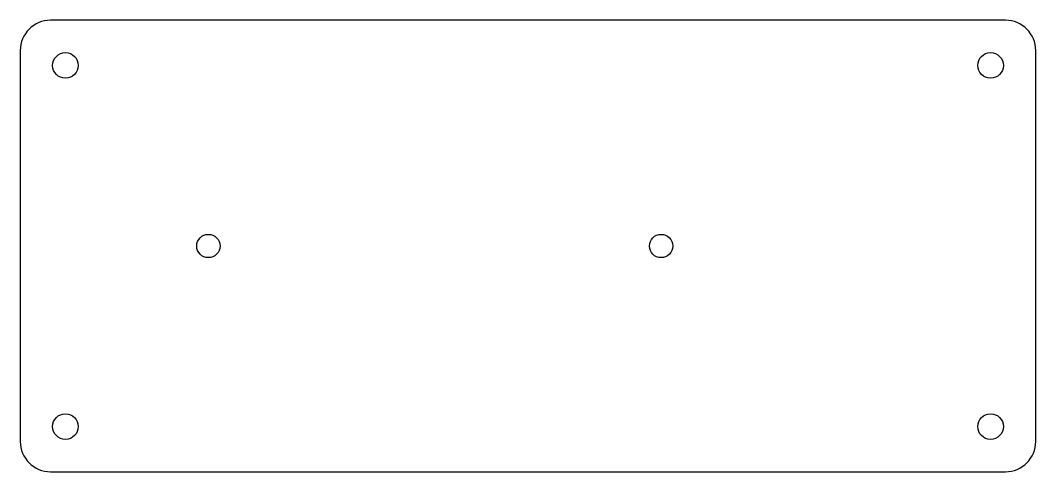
# Model space of a CAD drawing. Header units: millimetres. Extents: x 0 to 135, y 0 to 60.
import ezdxf

# ---------------------------------------------------------------- set-up
doc = ezdxf.new("R2010")
doc.units = ezdxf.units.MM
doc.layers.add('CUT', color=1, linetype='Continuous')

msp = doc.modelspace()

# ---------------------------------------------------------------- linework, layer by layer
at = {"layer": 'CUT'}
msp.add_lwpolyline([(4, 0), (131, 0, 0.414214), (135, 4), (135, 56, 0.414214), (131, 60), (4, 60, 0.414214), (0, 56), (0, 4, 0.414214)], format="xyb", close=True, dxfattribs=at)
for centre, radius in [((6, 54), 1.7), ((129, 54), 1.7), ((25, 30), 1.55), ((85.2, 30), 1.55), ((6, 6), 1.7), ((129, 6), 1.7)]:
    msp.add_circle(centre, radius, dxfattribs=at)

doc.saveas('drawing.dxf')
